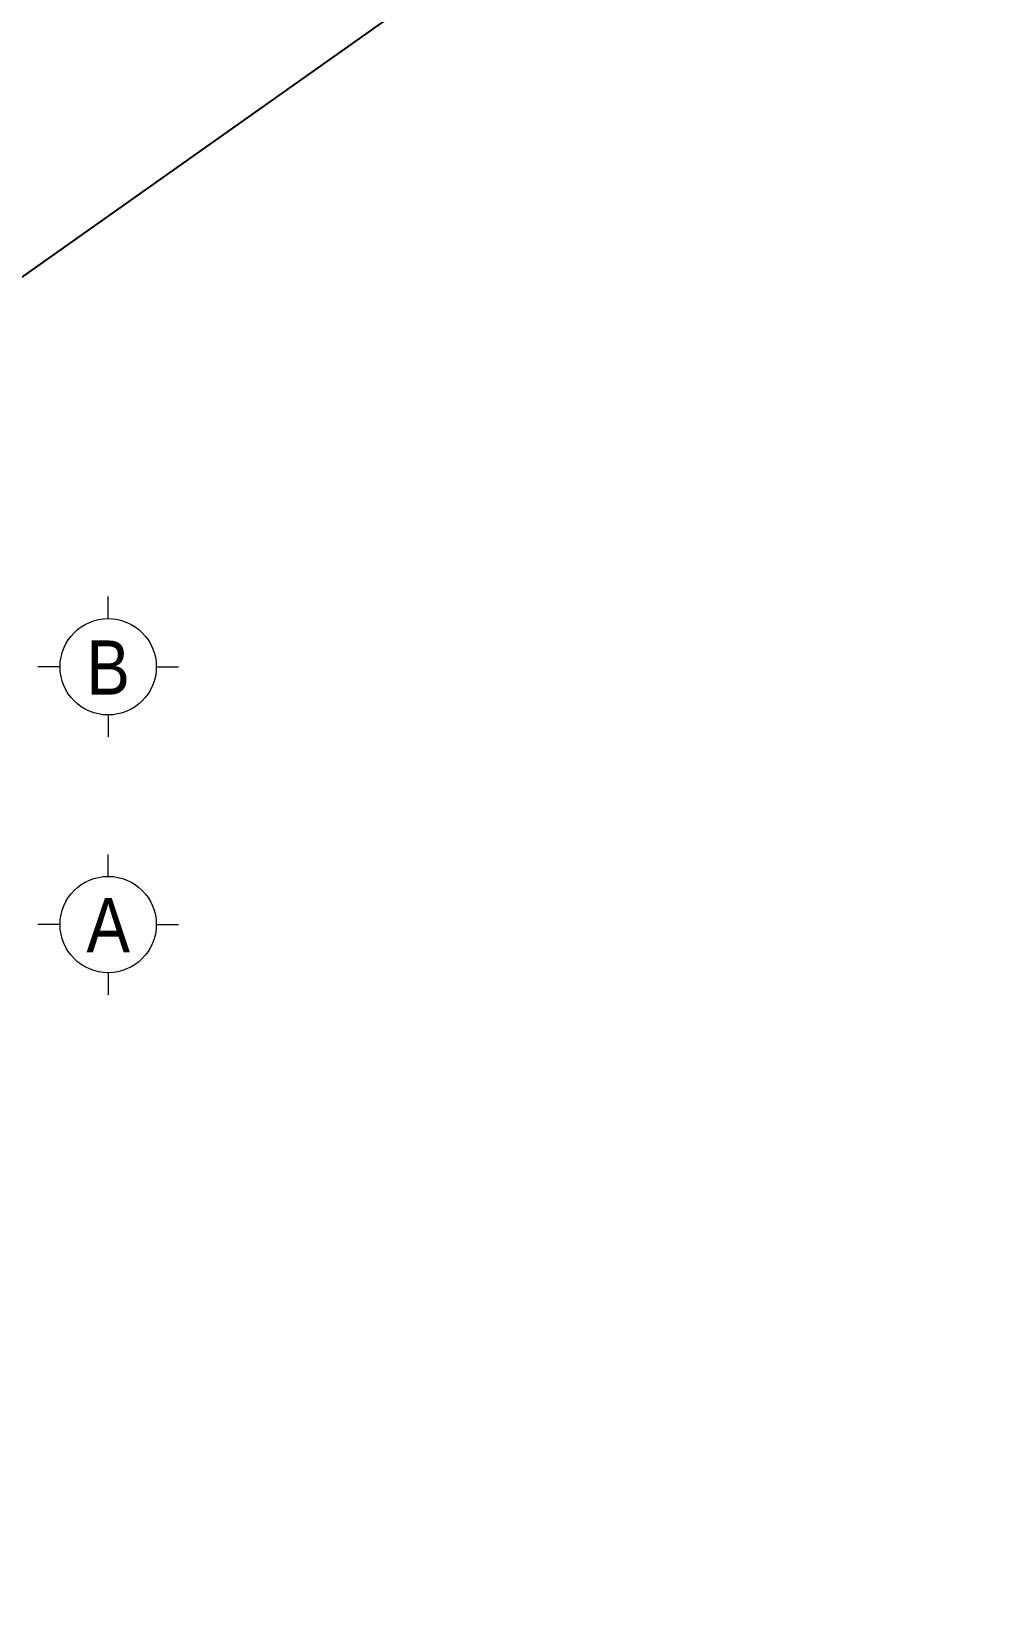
# Model space of a CAD drawing. Header units: millimetres. Extents: x -295047 to 263296, y -724756 to -308748.
# Drawn here: x 151235 to 156866, y -360269 to -351176 of the extents above; entities that cross this region are included whole.
import ezdxf
from ezdxf.enums import TextEntityAlignment as Align

# ---------------------------------------------------------------- set-up
doc = ezdxf.new("R2010")
doc.units = ezdxf.units.MM
doc.header["$MEASUREMENT"] = 0
doc.layers.add('KCS_Plotter', color=11, linetype='Continuous', plot=False)
for name, color, linetype, lineweight in [('LC ISO', 153, 'Continuous', 13), ('LC Net manh', 219, 'Continuous', 5), ('LC Text1', 3, 'Continuous', 20)]:
    doc.layers.add(name, color=color, linetype=linetype, lineweight=lineweight)
doc.styles.add('LC 1', font='VHAVANB.TTF')

# ---------------------------------------------------------------- blocks, each defined once
blk = doc.blocks.new('TTRUC')
at = {"layer": 'LC ISO'}
for p, q in [((0, 6.95), (0, 10.13)), ((-6.95, 0), (-10.13, 0)), ((6.95, 0), (10.13, 0)), ((0, -6.95), (0, -10.13))]:
    blk.add_line(p, q, dxfattribs=at)
at = {"layer": 'LC Net manh'}
blk.add_circle((0, 0), 6.95, dxfattribs=at)

msp = doc.modelspace()

# ---------------------------------------------------------------- linework, layer by layer
at = {"layer": 'KCS_Plotter', "ltscale": 2}
msp.add_line((128895.8, -368365.3), (162495.8, -344605.3), dxfattribs=at)

# ---------------------------------------------------------------- block references
at = {"layer": 'LC ISO', "xscale": 40.31376784078886, "yscale": 40.31376784078886, "zscale": 40.31376784078886}
for p in [(151683, -354874.4), (151683, -356374.4)]:
    msp.add_blockref('TTRUC', p, dxfattribs=at)

# ---------------------------------------------------------------- texts
at = {"layer": 'LC Text1', "ltscale": 0.2, "style": 'LC 1', "width": 0.9}
for s, p in [('b', (151683, -355131.2)), ('a', (151683, -356631.2))]:
    msp.add_text(s, height=315.7, dxfattribs=at).set_placement(p, align=Align.BOTTOM_CENTER)

doc.saveas('drawing.dxf')
